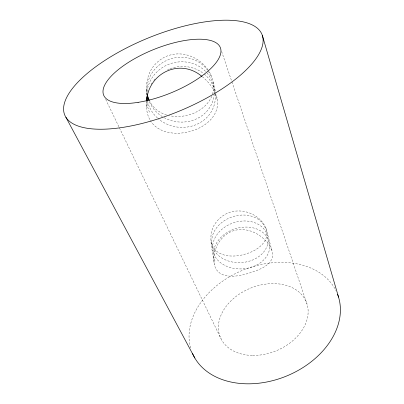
<?xml version="1.0" encoding="UTF-8"?>
<svg xmlns="http://www.w3.org/2000/svg" width="404" height="404" viewBox="0 0 404 404"><rect width="100%" height="100%" fill="white"/><g stroke="black" fill="none" stroke-linecap="round" stroke-linejoin="round"><path stroke-width="0.3" stroke-dasharray="2.02 1.52" d="M149.763 119.523C146.803 114.145 146.152 107.787 146.48 101.737M146.41 98.344C145.536 86.663 146.526 73.851 154.767 64.741C159.267 59.772 165.17 55.989 171.786 54.641C185.502 51.525 200.288 58.449 208.03 69.887M212.489 94.198C215.115 86.209 213.1 77.174 208.353 70.377M211.792 96.293C204.848 111.918 185.522 118.963 169.448 115.69M166.574 115.014C159.444 112.807 152.924 107.994 149.647 101.172M202.237 76.619C207.373 80.906 211.994 86.047 214.696 92.233M150.313 120.498C166.721 147.485 228.694 128.331 215.862 93.703M105.697 99.404L119.099 127.225M119.372 127.79L221.119 338.991M265.999 228.351C260.464 214.822 243.617 207.833 229.896 212.292C224.225 214.181 219.261 217.897 215.756 222.73C206.393 234.946 213.241 250.874 214.312 264.368C217.599 279.588 236.37 277.058 247.612 273.574C257.959 270.301 276.654 264.807 271.826 250.187L265.999 228.351C270.584 241.269 257.096 250.717 246.283 253.768C233.992 257.944 214.746 257.631 211.166 242.087M271.826 250.187C266.095 236.936 250.909 227.295 236.34 230.022C221.16 232.84 211.696 249.717 214.312 264.368M215.433 93.864L217.211 99.758M221.65 51.495L231.739 81.35M231.941 81.946L307.025 304.06M213.307 82.199L215.731 93.097M146.389 89.733L147.006 93.683M146.42 101.419L146.435 107.57M190.592 347.995A78.336 57.267 -22.2 0 1 244.082 269.675A78.336 57.267 -22.2 0 1 335.84 290.415M147.586 101.252A33.86 31.638 -18.4 0 0 149.435 106.939A34.244 31.058 9.1 0 0 157.717 118.246M146.915 95.258A33.86 31.638 -18.4 0 1 168.589 64.352A33.86 31.638 -18.4 0 1 205.909 71.74M206.939 72.872A33.86 31.638 -18.4 0 1 212.494 82.391A33.719 30.729 9.8 0 1 214.211 93.475M149.495 112.196A34.401 31.982 -18 0 1 146.935 100.389M151.162 84.391A34.401 31.982 -18 0 1 151.99 83.012M153.858 80.366A34.401 31.982 -18 0 1 154.889 79.103M167.64 69.65A34.401 31.982 -18 0 1 169.185 69.003M170.23 68.614A34.401 31.982 -18 0 1 203.399 73.382M204.217 74.038A34.401 31.982 -18 0 1 213.564 87.274A34.244 31.058 9.1 0 1 215.029 93.082M214.186 93.955A33.719 30.729 9.8 0 1 164.186 117.695M162.418 116.675A33.719 30.729 9.8 0 1 149.379 101.843A33.335 31.3 -18.8 0 1 148.995 100.939M215.15 94.061A34.244 31.058 9.1 0 1 196.49 124.483A34.244 31.058 9.1 0 1 158.105 118.584M147.137 93.773A33.335 31.3 -18.8 0 1 168.473 59.666A33.335 31.3 -18.8 0 1 207.535 70.21M208.105 71.028A33.335 31.3 -18.8 0 1 211.454 77.659M214.984 260.989A28.75 22.331 -19.3 0 1 233.315 229.432A28.75 22.331 -19.3 0 1 268.711 240.602A28.568 21.806 -3.5 0 1 249.435 267.791A28.568 21.806 -3.5 0 1 214.069 254.596A28.371 22.2 -19.4 0 1 232.123 223.291A28.371 22.2 -19.4 0 1 267.079 234.466A28.189 21.695 -3.4 0 1 248.101 261.514A28.189 21.695 -3.4 0 1 213.176 248.374A28.002 22.074 -19.5 0 1 230.962 217.312A28.002 22.074 -19.5 0 1 265.494 228.492M252.712 355.439A46.465 33.85 -22.2 0 0 306.313 302.046A46.465 33.85 -22.2 0 0 230.755 301.081A46.465 33.85 -22.2 0 0 252.712 355.439"/><path stroke-width="0.61" d="M146.652 100.621C148.601 72.887 179.992 57.913 201.773 76.3M149.354 100.631L147.177 94.814M65.923 117.296L194.799 357.989M262.393 35.582A106.525 39.718 -22.2 0 1 124.281 127.159A106.525 39.718 -22.2 0 1 103.399 61.408A106.525 39.718 -22.2 0 1 262.393 35.582L338.537 297.127M337.552 294.264A78.336 57.267 -22.2 0 1 286.497 376.063A78.336 57.267 -22.2 0 1 192.597 353.657M147.485 100.763A33.86 31.638 -18.4 0 1 147.006 97.278M148.647 100.015A33.335 31.3 -18.8 0 1 147.278 94.758M146.935 100.389A34.401 31.982 -18 0 1 147.112 96.798M147.167 96.283A34.401 31.982 -18 0 1 147.399 94.748M138.077 102.358A62.999 23.336 -22.2 0 0 220.64 48.51A62.999 23.336 -22.2 0 0 127.23 63.17A62.999 23.336 -22.2 0 0 138.077 102.358"/></g></svg>
